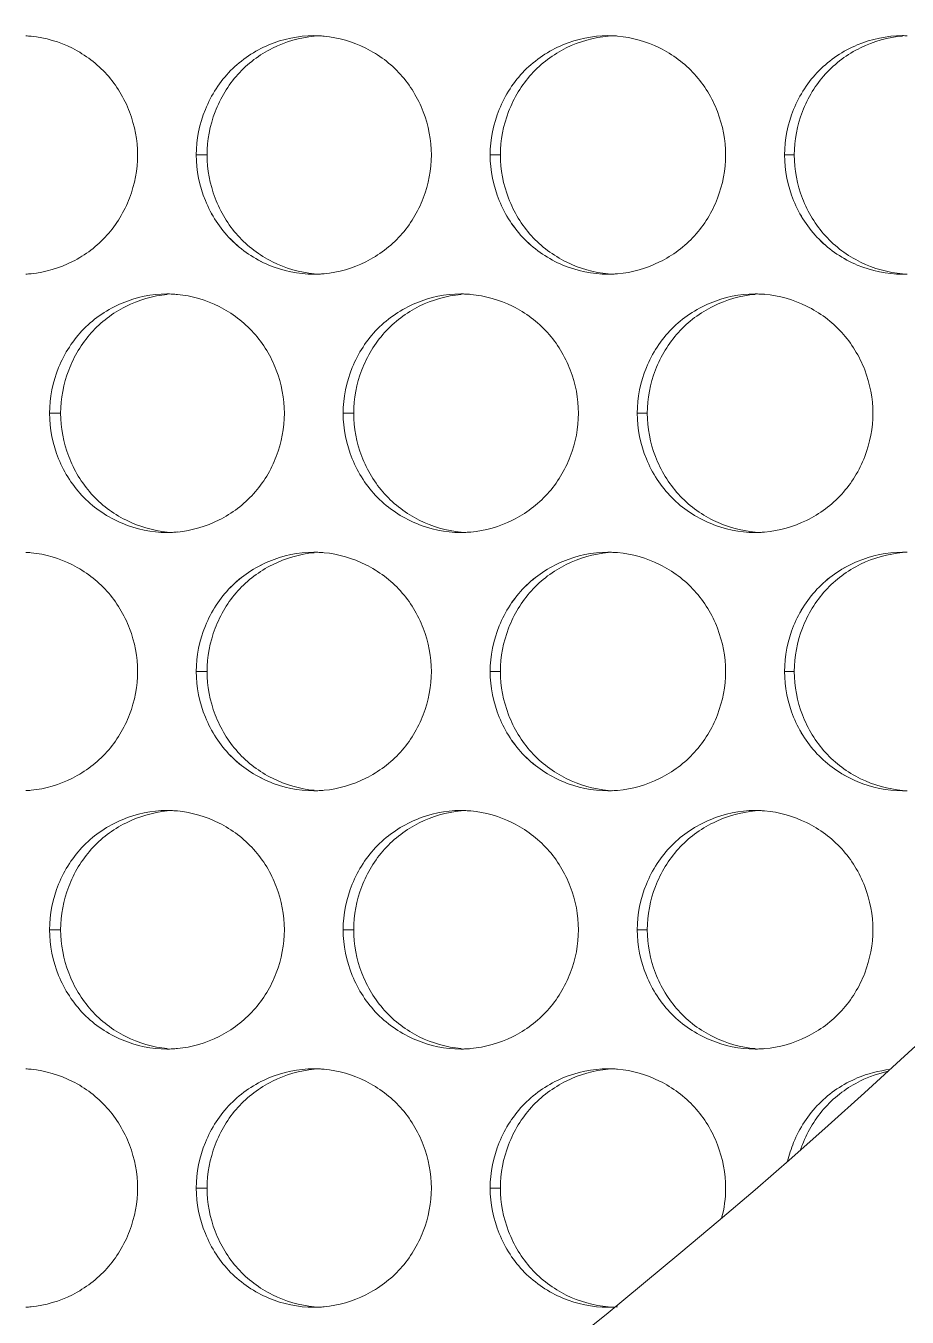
# Model space of a CAD drawing. Header units: millimetres. Extents: x 1177 to 4147, y 93 to 2194.
# Drawn here: x 1663.32 to 1685.49, y 1628.65 to 1661.12 of the extents above; entities that cross this region are included whole.
import ezdxf

# ---------------------------------------------------------------- set-up
doc = ezdxf.new("R2010")
doc.units = ezdxf.units.MM
doc.header["$LTSCALE"] = 0.1
doc.layers.get('0').update_dxf_attribs({"lineweight": 13})
doc.layers.add('标注', color=251, linetype='Continuous', lineweight=9)

msp = doc.modelspace()

# ---------------------------------------------------------------- linework, layer by layer
for radius, start, end in [(196.75, 204.56225, 43.01001), (177.334, 204.90538, 48.55999), (177.047, 204.9052, 48.6494), (168.077, 204.78787, 51.55568), (165.455, 204.70676, 52.44821), (156.5, 204.24844, 55.64881), (156.25, 204.23139, 55.74165), (155.11, 204.1505, 56.16753), (155, 204.14243, 56.20879)]:
    msp.add_arc((1812.49, 1686.895), radius, start, end)
at = {"layer": '标注'}
for p, q in [((1667.882, 1657.876), (1667.61, 1657.876)), ((1667.882, 1657.876), (1667.61, 1657.876)), ((1675.259, 1657.876), (1675.001, 1657.876)), ((1675.259, 1657.876), (1675.001, 1657.876)), ((1682.649, 1657.876), (1682.405, 1657.876)), ((1682.649, 1657.876), (1682.405, 1657.876)), ((1664.198, 1651.38), (1663.919, 1651.38)), ((1671.569, 1651.38), (1671.304, 1651.38)), ((1678.953, 1651.38), (1678.701, 1651.38)), ((1667.882, 1644.885), (1667.61, 1644.885)), ((1667.882, 1644.885), (1667.61, 1644.885)), ((1675.259, 1644.885), (1675.001, 1644.885)), ((1675.259, 1644.885), (1675.001, 1644.885)), ((1682.649, 1644.885), (1682.405, 1644.885)), ((1682.649, 1644.885), (1682.405, 1644.885)), ((1664.198, 1638.39), (1663.919, 1638.39)), ((1671.569, 1638.39), (1671.304, 1638.39)), ((1678.953, 1638.39), (1678.701, 1638.39)), ((1667.882, 1631.895), (1667.61, 1631.895)), ((1675.259, 1631.895), (1675.001, 1631.895))]:
    msp.add_line(p, q, dxfattribs=at)
for centre, radius, start, end in [((1663.178, 1658.061), 2.814, 84.382, 87.0654), ((1663.178, 1658.061), 2.814, 84.382, 87.0654), ((1670.565, 1658.1), 2.775, 87.2199, 89.9959), ((1670.565, 1658.1), 2.775, 87.2199, 89.9959), ((1670.562, 1658.055), 2.82, 84.6767, 87.2203), ((1670.562, 1658.055), 2.82, 84.6767, 87.2203), ((1677.961, 1658.092), 2.783, 87.3736, 89.9963), ((1677.961, 1658.092), 2.783, 87.3736, 89.9963), ((1677.959, 1658.05), 2.826, 84.9693, 87.374), ((1677.959, 1658.05), 2.826, 84.9693, 87.374), ((1685.369, 1658.085), 2.791, 87.5261, 89.9967), ((1685.369, 1658.085), 2.791, 87.5261, 89.9967), ((1663.178, 1657.69), 2.814, 272.9346, 275.618), ((1663.178, 1657.69), 2.814, 272.9346, 275.618), ((1670.565, 1657.651), 2.775, 270.0041, 272.7801), ((1670.565, 1657.651), 2.775, 270.0041, 272.7801), ((1670.562, 1657.696), 2.82, 272.7797, 275.3233), ((1670.562, 1657.696), 2.82, 272.7797, 275.3233), ((1677.961, 1657.659), 2.783, 270.0037, 272.6264), ((1677.961, 1657.659), 2.783, 270.0037, 272.6264), ((1677.959, 1657.702), 2.826, 272.626, 275.0307), ((1677.959, 1657.702), 2.826, 272.626, 275.0307), ((1685.369, 1657.666), 2.791, 270.0033, 272.4739), ((1685.369, 1657.666), 2.791, 270.0033, 272.4739), ((1666.871, 1651.609), 2.771, 87.1426, 89.9956), ((1666.869, 1651.563), 2.817, 84.5296, 87.143), ((1674.261, 1651.601), 2.779, 87.2969, 89.9961), ((1674.259, 1651.557), 2.823, 84.8233, 87.2973), ((1681.664, 1651.593), 2.787, 87.45, 89.9965), ((1681.662, 1651.552), 2.829, 85.1149, 87.4503), ((1666.871, 1651.152), 2.771, 270.0044, 272.8574), ((1666.869, 1651.198), 2.817, 272.857, 275.4704), ((1674.261, 1651.16), 2.779, 270.0039, 272.7031), ((1674.259, 1651.204), 2.823, 272.7027, 275.1767), ((1681.664, 1651.167), 2.787, 270.0035, 272.55), ((1681.662, 1651.209), 2.829, 272.5497, 274.8851), ((1663.178, 1645.071), 2.814, 84.382, 87.0654), ((1663.178, 1645.071), 2.814, 84.382, 87.0654), ((1670.565, 1645.11), 2.775, 87.2199, 89.9959), ((1670.565, 1645.11), 2.775, 87.2199, 89.9959), ((1670.562, 1645.065), 2.82, 84.6767, 87.2203), ((1670.562, 1645.065), 2.82, 84.6767, 87.2203), ((1677.961, 1645.102), 2.783, 87.3736, 89.9963), ((1677.961, 1645.102), 2.783, 87.3736, 89.9963), ((1677.959, 1645.059), 2.826, 84.9693, 87.374), ((1677.959, 1645.059), 2.826, 84.9693, 87.374), ((1685.369, 1645.094), 2.791, 87.5261, 89.9967), ((1685.369, 1645.094), 2.791, 87.5261, 89.9967), ((1663.178, 1644.699), 2.814, 272.9346, 275.618), ((1663.178, 1644.699), 2.814, 272.9346, 275.618), ((1670.565, 1644.661), 2.775, 270.0041, 272.7801), ((1670.565, 1644.661), 2.775, 270.0041, 272.7801), ((1670.562, 1644.706), 2.82, 272.7797, 275.3233), ((1670.562, 1644.706), 2.82, 272.7797, 275.3233), ((1677.961, 1644.669), 2.783, 270.0037, 272.6264), ((1677.961, 1644.669), 2.783, 270.0037, 272.6264), ((1677.959, 1644.711), 2.826, 272.626, 275.0307), ((1677.959, 1644.711), 2.826, 272.626, 275.0307), ((1685.369, 1644.676), 2.791, 270.0033, 272.4739), ((1685.369, 1644.676), 2.791, 270.0033, 272.4739), ((1666.871, 1638.619), 2.771, 87.1426, 89.9956), ((1666.869, 1638.573), 2.817, 84.5296, 87.143), ((1674.261, 1638.611), 2.779, 87.2969, 89.9961), ((1674.259, 1638.567), 2.823, 84.8233, 87.2973), ((1681.664, 1638.603), 2.787, 87.45, 89.9965), ((1681.662, 1638.561), 2.829, 85.1149, 87.4503), ((1666.871, 1638.161), 2.771, 270.0044, 272.8574), ((1666.869, 1638.207), 2.817, 272.857, 275.4704), ((1674.261, 1638.169), 2.779, 270.0039, 272.7031), ((1674.259, 1638.213), 2.823, 272.7027, 275.1767), ((1681.664, 1638.177), 2.787, 270.0035, 272.55), ((1681.662, 1638.219), 2.829, 272.5497, 274.8851), ((1663.178, 1632.081), 2.814, 84.382, 87.0654), ((1670.565, 1632.119), 2.775, 87.2199, 89.9959), ((1670.562, 1632.074), 2.82, 84.6767, 87.2203), ((1677.961, 1632.111), 2.783, 87.3736, 89.9963), ((1677.959, 1632.069), 2.826, 84.9693, 87.374), ((1663.178, 1631.709), 2.814, 272.9346, 275.618), ((1670.565, 1631.67), 2.775, 270.0041, 272.7801), ((1670.562, 1631.715), 2.82, 272.7797, 275.3233), ((1677.961, 1631.678), 2.783, 270.0037, 272.6264), ((1677.959, 1631.721), 2.826, 272.626, 275.0307)]:
    msp.add_arc(centre, radius, start, end, dxfattribs=at)
msp.add_spline([(2027.49, 1819.182), (1864.296, 1806.369), (1766.772, 1737.15), (1658.757, 1615.796), (1597.49, 1595.163)], degree=3, dxfattribs=at)
for points, knots in [([(1666.133, 1657.876), (1666.133, 1658.243), (1665.992, 1658.981), (1665.417, 1659.942), (1664.528, 1660.616), (1663.814, 1660.827), (1663.454, 1660.862)], [0, 0, 0, 0, 0.251882, 0.502594, 0.751694, 1, 1, 1, 1]), ([(1666.133, 1657.876), (1666.133, 1658.243), (1665.992, 1658.981), (1665.417, 1659.942), (1664.528, 1660.616), (1663.814, 1660.827), (1663.454, 1660.862)], [0, 0, 0, 0, 0.251882, 0.502594, 0.751694, 1, 1, 1, 1]), ([(1670.572, 1660.863), (1670.211, 1660.83), (1669.494, 1660.622), (1668.601, 1659.947), (1668.023, 1658.984), (1667.882, 1658.244), (1667.882, 1657.876)], [0, 0, 0, 0, 0.248267, 0.497316, 0.748031, 1, 1, 1, 1]), ([(1670.572, 1660.863), (1670.211, 1660.83), (1669.494, 1660.622), (1668.601, 1659.947), (1668.023, 1658.984), (1667.882, 1658.244), (1667.882, 1657.876)], [0, 0, 0, 0, 0.248267, 0.497316, 0.748031, 1, 1, 1, 1]), ([(1673.522, 1657.876), (1673.522, 1658.244), (1673.38, 1658.985), (1672.8, 1659.948), (1671.904, 1660.622), (1671.186, 1660.83), (1670.824, 1660.863)], [0, 0, 0, 0, 0.251703, 0.502328, 0.751505, 1, 1, 1, 1]), ([(1673.522, 1657.876), (1673.522, 1658.244), (1673.38, 1658.985), (1672.8, 1659.948), (1671.904, 1660.622), (1671.186, 1660.83), (1670.824, 1660.863)], [0, 0, 0, 0, 0.251703, 0.502328, 0.751505, 1, 1, 1, 1]), ([(1677.968, 1660.865), (1677.605, 1660.833), (1676.884, 1660.627), (1675.985, 1659.953), (1675.402, 1658.988), (1675.259, 1658.245), (1675.259, 1657.876)], [0, 0, 0, 0, 0.248447, 0.497573, 0.748204, 1, 1, 1, 1]), ([(1677.968, 1660.865), (1677.605, 1660.833), (1676.884, 1660.627), (1675.985, 1659.953), (1675.402, 1658.988), (1675.259, 1658.245), (1675.259, 1657.876)], [0, 0, 0, 0, 0.248447, 0.497573, 0.748204, 1, 1, 1, 1]), ([(1680.923, 1657.876), (1680.923, 1658.245), (1680.78, 1658.988), (1680.195, 1659.954), (1679.293, 1660.627), (1678.571, 1660.833), (1678.207, 1660.865)], [0, 0, 0, 0, 0.251533, 0.502074, 0.751327, 1, 1, 1, 1]), ([(1680.923, 1657.876), (1680.923, 1658.245), (1680.78, 1658.988), (1680.195, 1659.954), (1679.293, 1660.627), (1678.571, 1660.833), (1678.207, 1660.865)], [0, 0, 0, 0, 0.251533, 0.502074, 0.751327, 1, 1, 1, 1]), ([(1685.376, 1660.866), (1685.011, 1660.836), (1684.286, 1660.632), (1683.38, 1659.959), (1682.793, 1658.992), (1682.649, 1658.246), (1682.649, 1657.876)], [0, 0, 0, 0, 0.248617, 0.497817, 0.748368, 1, 1, 1, 1]), ([(1685.376, 1660.866), (1685.011, 1660.836), (1684.286, 1660.632), (1683.38, 1659.959), (1682.793, 1658.992), (1682.649, 1658.246), (1682.649, 1657.876)], [0, 0, 0, 0, 0.248617, 0.497817, 0.748368, 1, 1, 1, 1]), ([(1663.454, 1654.889), (1663.814, 1654.924), (1664.528, 1655.135), (1665.417, 1655.809), (1665.992, 1656.77), (1666.133, 1657.508), (1666.133, 1657.876)], [0, 0, 0, 0, 0.248306, 0.497406, 0.748118, 1, 1, 1, 1]), ([(1663.454, 1654.889), (1663.814, 1654.924), (1664.528, 1655.135), (1665.417, 1655.809), (1665.992, 1656.77), (1666.133, 1657.508), (1666.133, 1657.876)], [0, 0, 0, 0, 0.248306, 0.497406, 0.748118, 1, 1, 1, 1]), ([(1667.882, 1657.876), (1667.882, 1657.507), (1668.023, 1656.767), (1668.601, 1655.804), (1669.494, 1655.13), (1670.211, 1654.922), (1670.572, 1654.888)], [0, 0, 0, 0, 0.251969, 0.502684, 0.751733, 1, 1, 1, 1]), ([(1667.882, 1657.876), (1667.882, 1657.507), (1668.023, 1656.767), (1668.601, 1655.804), (1669.494, 1655.13), (1670.211, 1654.922), (1670.572, 1654.888)], [0, 0, 0, 0, 0.251969, 0.502684, 0.751733, 1, 1, 1, 1]), ([(1670.824, 1654.888), (1671.186, 1654.921), (1671.904, 1655.129), (1672.8, 1655.803), (1673.38, 1656.767), (1673.522, 1657.507), (1673.522, 1657.876)], [0, 0, 0, 0, 0.248495, 0.497672, 0.748297, 1, 1, 1, 1]), ([(1670.824, 1654.888), (1671.186, 1654.921), (1671.904, 1655.129), (1672.8, 1655.803), (1673.38, 1656.767), (1673.522, 1657.507), (1673.522, 1657.876)], [0, 0, 0, 0, 0.248495, 0.497672, 0.748297, 1, 1, 1, 1]), ([(1675.259, 1657.876), (1675.259, 1657.506), (1675.402, 1656.763), (1675.985, 1655.798), (1676.884, 1655.124), (1677.605, 1654.919), (1677.968, 1654.886)], [0, 0, 0, 0, 0.251796, 0.502427, 0.751553, 1, 1, 1, 1]), ([(1675.259, 1657.876), (1675.259, 1657.506), (1675.402, 1656.763), (1675.985, 1655.798), (1676.884, 1655.124), (1677.605, 1654.919), (1677.968, 1654.886)], [0, 0, 0, 0, 0.251796, 0.502427, 0.751553, 1, 1, 1, 1]), ([(1678.207, 1654.886), (1678.571, 1654.918), (1679.293, 1655.124), (1680.195, 1655.797), (1680.78, 1656.763), (1680.923, 1657.506), (1680.923, 1657.876)], [0, 0, 0, 0, 0.248673, 0.497926, 0.748467, 1, 1, 1, 1]), ([(1678.207, 1654.886), (1678.571, 1654.918), (1679.293, 1655.124), (1680.195, 1655.797), (1680.78, 1656.763), (1680.923, 1657.506), (1680.923, 1657.876)], [0, 0, 0, 0, 0.248673, 0.497926, 0.748467, 1, 1, 1, 1]), ([(1682.649, 1657.876), (1682.649, 1657.505), (1682.793, 1656.76), (1683.38, 1655.792), (1684.286, 1655.119), (1685.011, 1654.916), (1685.376, 1654.885)], [0, 0, 0, 0, 0.251632, 0.502183, 0.751383, 1, 1, 1, 1]), ([(1682.649, 1657.876), (1682.649, 1657.505), (1682.793, 1656.76), (1683.38, 1655.792), (1684.286, 1655.119), (1685.011, 1654.916), (1685.376, 1654.885)], [0, 0, 0, 0, 0.251632, 0.502183, 0.751383, 1, 1, 1, 1]), ([(1667.838, 1656.728), (1667.984, 1656.369), (1668.415, 1655.699), (1669.079, 1655.257), (1669.435, 1655.107)], [0, 0, 0, 0, 0.501322, 1, 1, 1, 1]), ([(1675.229, 1656.728), (1675.376, 1656.369), (1675.808, 1655.698), (1676.473, 1655.257), (1676.829, 1655.107)], [0, 0, 0, 0, 0.501161, 1, 1, 1, 1]), ([(1682.633, 1656.728), (1682.78, 1656.369), (1683.213, 1655.698), (1683.879, 1655.257), (1684.236, 1655.107)], [0, 0, 0, 0, 0.501009, 1, 1, 1, 1]), ([(1666.878, 1654.368), (1666.518, 1654.333), (1665.803, 1654.124), (1664.914, 1653.449), (1664.338, 1652.487), (1664.198, 1651.748), (1664.198, 1651.38)], [0, 0, 0, 0, 0.248174, 0.497183, 0.747941, 1, 1, 1, 1]), ([(1669.826, 1651.38), (1669.826, 1651.748), (1669.684, 1652.487), (1669.107, 1653.449), (1668.215, 1654.124), (1667.499, 1654.333), (1667.137, 1654.368)], [0, 0, 0, 0, 0.251792, 0.50246, 0.751598, 1, 1, 1, 1]), ([(1674.268, 1654.369), (1673.906, 1654.336), (1673.187, 1654.129), (1672.291, 1653.455), (1671.711, 1652.491), (1671.569, 1651.749), (1671.569, 1651.38)], [0, 0, 0, 0, 0.248358, 0.497446, 0.748118, 1, 1, 1, 1]), ([(1677.221, 1651.38), (1677.221, 1651.749), (1677.078, 1652.491), (1676.496, 1653.456), (1675.597, 1654.129), (1674.877, 1654.336), (1674.514, 1654.369)], [0, 0, 0, 0, 0.251617, 0.502199, 0.751415, 1, 1, 1, 1]), ([(1681.67, 1654.37), (1681.306, 1654.339), (1680.583, 1654.134), (1679.681, 1653.461), (1679.096, 1652.494), (1678.953, 1651.751), (1678.953, 1651.38)], [0, 0, 0, 0, 0.248533, 0.497696, 0.748287, 1, 1, 1, 1]), ([(1684.628, 1651.38), (1684.628, 1651.751), (1684.484, 1652.495), (1683.897, 1653.461), (1682.992, 1654.135), (1682.268, 1654.339), (1681.903, 1654.37)], [0, 0, 0, 0, 0.251451, 0.501952, 0.751242, 1, 1, 1, 1]), ([(1664.198, 1651.38), (1664.198, 1651.013), (1664.338, 1650.274), (1664.914, 1649.312), (1665.803, 1648.637), (1666.518, 1648.428), (1666.878, 1648.393)], [0, 0, 0, 0, 0.252059, 0.502817, 0.751826, 1, 1, 1, 1]), ([(1667.137, 1648.393), (1667.499, 1648.428), (1668.215, 1648.637), (1669.107, 1649.311), (1669.684, 1650.273), (1669.826, 1651.013), (1669.826, 1651.38)], [0, 0, 0, 0, 0.248402, 0.49754, 0.748208, 1, 1, 1, 1]), ([(1671.569, 1651.38), (1671.569, 1651.011), (1671.711, 1650.27), (1672.291, 1649.306), (1673.187, 1648.632), (1673.906, 1648.425), (1674.268, 1648.392)], [0, 0, 0, 0, 0.251882, 0.502554, 0.751642, 1, 1, 1, 1]), ([(1674.514, 1648.392), (1674.877, 1648.425), (1675.597, 1648.631), (1676.496, 1649.305), (1677.078, 1650.27), (1677.221, 1651.011), (1677.221, 1651.38)], [0, 0, 0, 0, 0.248585, 0.497801, 0.748383, 1, 1, 1, 1]), ([(1678.953, 1651.38), (1678.953, 1651.01), (1679.096, 1650.266), (1679.681, 1649.3), (1680.583, 1648.626), (1681.306, 1648.422), (1681.67, 1648.391)], [0, 0, 0, 0, 0.251713, 0.502304, 0.751467, 1, 1, 1, 1]), ([(1681.903, 1648.391), (1682.268, 1648.422), (1682.992, 1648.626), (1683.897, 1649.299), (1684.484, 1650.266), (1684.628, 1651.01), (1684.628, 1651.38)], [0, 0, 0, 0, 0.248758, 0.498048, 0.748549, 1, 1, 1, 1]), ([(1666.133, 1644.885), (1666.133, 1645.252), (1665.992, 1645.99), (1665.417, 1646.951), (1664.528, 1647.626), (1663.814, 1647.836), (1663.454, 1647.872)], [0, 0, 0, 0, 0.251882, 0.502594, 0.751694, 1, 1, 1, 1]), ([(1666.133, 1644.885), (1666.133, 1645.252), (1665.992, 1645.99), (1665.417, 1646.951), (1664.528, 1647.626), (1663.814, 1647.836), (1663.454, 1647.872)], [0, 0, 0, 0, 0.251882, 0.502594, 0.751694, 1, 1, 1, 1]), ([(1670.572, 1647.873), (1670.211, 1647.839), (1669.494, 1647.631), (1668.601, 1646.957), (1668.023, 1645.994), (1667.882, 1645.254), (1667.882, 1644.885)], [0, 0, 0, 0, 0.248267, 0.497316, 0.748031, 1, 1, 1, 1]), ([(1670.572, 1647.873), (1670.211, 1647.839), (1669.494, 1647.631), (1668.601, 1646.957), (1668.023, 1645.994), (1667.882, 1645.254), (1667.882, 1644.885)], [0, 0, 0, 0, 0.248267, 0.497316, 0.748031, 1, 1, 1, 1]), ([(1673.522, 1644.885), (1673.522, 1645.254), (1673.38, 1645.994), (1672.8, 1646.957), (1671.904, 1647.631), (1671.186, 1647.839), (1670.824, 1647.873)], [0, 0, 0, 0, 0.251703, 0.502328, 0.751505, 1, 1, 1, 1]), ([(1673.522, 1644.885), (1673.522, 1645.254), (1673.38, 1645.994), (1672.8, 1646.957), (1671.904, 1647.631), (1671.186, 1647.839), (1670.824, 1647.873)], [0, 0, 0, 0, 0.251703, 0.502328, 0.751505, 1, 1, 1, 1]), ([(1677.968, 1647.874), (1677.605, 1647.842), (1676.884, 1647.636), (1675.985, 1646.963), (1675.402, 1645.997), (1675.259, 1645.255), (1675.259, 1644.885)], [0, 0, 0, 0, 0.248447, 0.497573, 0.748204, 1, 1, 1, 1]), ([(1677.968, 1647.874), (1677.605, 1647.842), (1676.884, 1647.636), (1675.985, 1646.963), (1675.402, 1645.997), (1675.259, 1645.255), (1675.259, 1644.885)], [0, 0, 0, 0, 0.248447, 0.497573, 0.748204, 1, 1, 1, 1]), ([(1680.923, 1644.885), (1680.923, 1645.255), (1680.78, 1645.998), (1680.195, 1646.963), (1679.293, 1647.637), (1678.571, 1647.842), (1678.207, 1647.874)], [0, 0, 0, 0, 0.251533, 0.502074, 0.751327, 1, 1, 1, 1]), ([(1680.923, 1644.885), (1680.923, 1645.255), (1680.78, 1645.998), (1680.195, 1646.963), (1679.293, 1647.637), (1678.571, 1647.842), (1678.207, 1647.874)], [0, 0, 0, 0, 0.251533, 0.502074, 0.751327, 1, 1, 1, 1]), ([(1685.376, 1647.875), (1685.011, 1647.845), (1684.286, 1647.642), (1683.38, 1646.969), (1682.793, 1646.001), (1682.649, 1645.256), (1682.649, 1644.885)], [0, 0, 0, 0, 0.248617, 0.497817, 0.748368, 1, 1, 1, 1]), ([(1685.376, 1647.875), (1685.011, 1647.845), (1684.286, 1647.642), (1683.38, 1646.969), (1682.793, 1646.001), (1682.649, 1645.256), (1682.649, 1644.885)], [0, 0, 0, 0, 0.248617, 0.497817, 0.748368, 1, 1, 1, 1]), ([(1669.435, 1647.653), (1669.079, 1647.504), (1668.415, 1647.062), (1667.984, 1646.392), (1667.838, 1646.032)], [0, 0, 0, 0, 0.498678, 1, 1, 1, 1]), ([(1676.829, 1647.653), (1676.473, 1647.504), (1675.808, 1647.062), (1675.376, 1646.392), (1675.229, 1646.032)], [0, 0, 0, 0, 0.498839, 1, 1, 1, 1]), ([(1684.236, 1647.653), (1683.879, 1647.504), (1683.213, 1647.063), (1682.78, 1646.392), (1682.633, 1646.032)], [0, 0, 0, 0, 0.498991, 1, 1, 1, 1]), ([(1663.454, 1641.899), (1663.814, 1641.934), (1664.528, 1642.144), (1665.417, 1642.819), (1665.992, 1643.78), (1666.133, 1644.518), (1666.133, 1644.885)], [0, 0, 0, 0, 0.248306, 0.497406, 0.748118, 1, 1, 1, 1]), ([(1663.454, 1641.899), (1663.814, 1641.934), (1664.528, 1642.144), (1665.417, 1642.819), (1665.992, 1643.78), (1666.133, 1644.518), (1666.133, 1644.885)], [0, 0, 0, 0, 0.248306, 0.497406, 0.748118, 1, 1, 1, 1]), ([(1667.882, 1644.885), (1667.882, 1644.517), (1668.023, 1643.777), (1668.601, 1642.814), (1669.494, 1642.139), (1670.211, 1641.931), (1670.572, 1641.897)], [0, 0, 0, 0, 0.251969, 0.502684, 0.751733, 1, 1, 1, 1]), ([(1667.882, 1644.885), (1667.882, 1644.517), (1668.023, 1643.777), (1668.601, 1642.814), (1669.494, 1642.139), (1670.211, 1641.931), (1670.572, 1641.897)], [0, 0, 0, 0, 0.251969, 0.502684, 0.751733, 1, 1, 1, 1]), ([(1670.824, 1641.897), (1671.186, 1641.931), (1671.904, 1642.139), (1672.8, 1642.813), (1673.38, 1643.776), (1673.522, 1644.517), (1673.522, 1644.885)], [0, 0, 0, 0, 0.248495, 0.497672, 0.748297, 1, 1, 1, 1]), ([(1670.824, 1641.897), (1671.186, 1641.931), (1671.904, 1642.139), (1672.8, 1642.813), (1673.38, 1643.776), (1673.522, 1644.517), (1673.522, 1644.885)], [0, 0, 0, 0, 0.248495, 0.497672, 0.748297, 1, 1, 1, 1]), ([(1675.259, 1644.885), (1675.259, 1644.516), (1675.402, 1643.773), (1675.985, 1642.808), (1676.884, 1642.134), (1677.605, 1641.928), (1677.968, 1641.896)], [0, 0, 0, 0, 0.251796, 0.502427, 0.751553, 1, 1, 1, 1]), ([(1675.259, 1644.885), (1675.259, 1644.516), (1675.402, 1643.773), (1675.985, 1642.808), (1676.884, 1642.134), (1677.605, 1641.928), (1677.968, 1641.896)], [0, 0, 0, 0, 0.251796, 0.502427, 0.751553, 1, 1, 1, 1]), ([(1678.207, 1641.896), (1678.571, 1641.928), (1679.293, 1642.134), (1680.195, 1642.807), (1680.78, 1643.772), (1680.923, 1644.516), (1680.923, 1644.885)], [0, 0, 0, 0, 0.248673, 0.497926, 0.748467, 1, 1, 1, 1]), ([(1678.207, 1641.896), (1678.571, 1641.928), (1679.293, 1642.134), (1680.195, 1642.807), (1680.78, 1643.772), (1680.923, 1644.516), (1680.923, 1644.885)], [0, 0, 0, 0, 0.248673, 0.497926, 0.748467, 1, 1, 1, 1]), ([(1682.649, 1644.885), (1682.649, 1644.514), (1682.793, 1643.769), (1683.38, 1642.802), (1684.286, 1642.129), (1685.011, 1641.925), (1685.376, 1641.895)], [0, 0, 0, 0, 0.251632, 0.502183, 0.751383, 1, 1, 1, 1]), ([(1682.649, 1644.885), (1682.649, 1644.514), (1682.793, 1643.769), (1683.38, 1642.802), (1684.286, 1642.129), (1685.011, 1641.925), (1685.376, 1641.895)], [0, 0, 0, 0, 0.251632, 0.502183, 0.751383, 1, 1, 1, 1]), ([(1667.838, 1643.738), (1667.984, 1643.379), (1668.415, 1642.708), (1669.079, 1642.267), (1669.435, 1642.117)], [0, 0, 0, 0, 0.501322, 1, 1, 1, 1]), ([(1675.229, 1643.738), (1675.376, 1643.379), (1675.808, 1642.708), (1676.473, 1642.267), (1676.829, 1642.117)], [0, 0, 0, 0, 0.501161, 1, 1, 1, 1]), ([(1682.633, 1643.738), (1682.78, 1643.379), (1683.213, 1642.708), (1683.879, 1642.267), (1684.236, 1642.117)], [0, 0, 0, 0, 0.501009, 1, 1, 1, 1]), ([(1666.878, 1641.377), (1666.518, 1641.343), (1665.803, 1641.133), (1664.914, 1640.459), (1664.338, 1639.497), (1664.198, 1638.758), (1664.198, 1638.39)], [0, 0, 0, 0, 0.248174, 0.497183, 0.747941, 1, 1, 1, 1]), ([(1669.826, 1638.39), (1669.826, 1638.758), (1669.684, 1639.497), (1669.107, 1640.459), (1668.215, 1641.134), (1667.499, 1641.343), (1667.137, 1641.377)], [0, 0, 0, 0, 0.251792, 0.50246, 0.751598, 1, 1, 1, 1]), ([(1674.268, 1641.378), (1673.906, 1641.346), (1673.187, 1641.139), (1672.291, 1640.465), (1671.711, 1639.5), (1671.569, 1638.759), (1671.569, 1638.39)], [0, 0, 0, 0, 0.248358, 0.497446, 0.748118, 1, 1, 1, 1]), ([(1677.221, 1638.39), (1677.221, 1638.759), (1677.078, 1639.501), (1676.496, 1640.465), (1675.597, 1641.139), (1674.877, 1641.346), (1674.514, 1641.379)], [0, 0, 0, 0, 0.251617, 0.502199, 0.751415, 1, 1, 1, 1]), ([(1681.67, 1641.38), (1681.306, 1641.348), (1680.583, 1641.144), (1679.681, 1640.471), (1679.096, 1639.504), (1678.953, 1638.76), (1678.953, 1638.39)], [0, 0, 0, 0, 0.248533, 0.497696, 0.748287, 1, 1, 1, 1]), ([(1684.628, 1638.39), (1684.628, 1638.76), (1684.484, 1639.505), (1683.897, 1640.471), (1682.992, 1641.144), (1682.268, 1641.349), (1681.903, 1641.38)], [0, 0, 0, 0, 0.251451, 0.501952, 0.751242, 1, 1, 1, 1]), ([(1664.198, 1638.39), (1664.198, 1638.022), (1664.338, 1637.283), (1664.914, 1636.321), (1665.803, 1635.647), (1666.518, 1635.437), (1666.878, 1635.403)], [0, 0, 0, 0, 0.252059, 0.502817, 0.751826, 1, 1, 1, 1]), ([(1667.137, 1635.403), (1667.499, 1635.437), (1668.215, 1635.646), (1669.107, 1636.321), (1669.684, 1637.283), (1669.826, 1638.022), (1669.826, 1638.39)], [0, 0, 0, 0, 0.248402, 0.49754, 0.748208, 1, 1, 1, 1]), ([(1671.569, 1638.39), (1671.569, 1638.021), (1671.711, 1637.28), (1672.291, 1636.315), (1673.187, 1635.641), (1673.906, 1635.434), (1674.268, 1635.402)], [0, 0, 0, 0, 0.251882, 0.502554, 0.751642, 1, 1, 1, 1]), ([(1674.514, 1635.401), (1674.877, 1635.434), (1675.597, 1635.641), (1676.496, 1636.315), (1677.078, 1637.279), (1677.221, 1638.021), (1677.221, 1638.39)], [0, 0, 0, 0, 0.248585, 0.497801, 0.748383, 1, 1, 1, 1]), ([(1678.953, 1638.39), (1678.953, 1638.02), (1679.096, 1637.276), (1679.681, 1636.309), (1680.583, 1635.636), (1681.306, 1635.432), (1681.67, 1635.4)], [0, 0, 0, 0, 0.251713, 0.502304, 0.751467, 1, 1, 1, 1]), ([(1681.903, 1635.4), (1682.268, 1635.431), (1682.992, 1635.636), (1683.897, 1636.309), (1684.484, 1637.275), (1684.628, 1638.02), (1684.628, 1638.39)], [0, 0, 0, 0, 0.248758, 0.498048, 0.748549, 1, 1, 1, 1]), ([(1666.133, 1631.895), (1666.133, 1632.262), (1665.992, 1633), (1665.417, 1633.961), (1664.528, 1634.636), (1663.814, 1634.846), (1663.454, 1634.881)], [0, 0, 0, 0, 0.251882, 0.502594, 0.751694, 1, 1, 1, 1]), ([(1670.572, 1634.883), (1670.211, 1634.849), (1669.494, 1634.641), (1668.601, 1633.966), (1668.023, 1633.003), (1667.882, 1632.263), (1667.882, 1631.895)], [0, 0, 0, 0, 0.248267, 0.497316, 0.748031, 1, 1, 1, 1]), ([(1673.522, 1631.895), (1673.522, 1632.263), (1673.38, 1633.004), (1672.8, 1633.967), (1671.904, 1634.641), (1671.186, 1634.849), (1670.824, 1634.883)], [0, 0, 0, 0, 0.251703, 0.502328, 0.751505, 1, 1, 1, 1]), ([(1677.968, 1634.884), (1677.605, 1634.852), (1676.884, 1634.646), (1675.985, 1633.972), (1675.402, 1633.007), (1675.259, 1632.264), (1675.259, 1631.895)], [0, 0, 0, 0, 0.248447, 0.497573, 0.748204, 1, 1, 1, 1]), ([(1680.923, 1631.895), (1680.923, 1632.264), (1680.78, 1633.008), (1680.195, 1633.973), (1679.293, 1634.646), (1678.571, 1634.852), (1678.207, 1634.884)], [0, 0, 0, 0, 0.251533, 0.502074, 0.751327, 1, 1, 1, 1]), ([(1685.01, 1634.831), (1684.771, 1634.78), (1684.185, 1634.576), (1683.38, 1633.978), (1682.964, 1633.293), (1682.822, 1632.898), (1682.807, 1632.853)], [0.0834977, 0.0834977, 0.0834977, 0.0834977, 0.2486166, 0.4978165, 0.7483683, 0.7805627, 0.7805627, 0.7805627, 0.7805627]), ([(1663.454, 1628.908), (1663.814, 1628.944), (1664.528, 1629.154), (1665.417, 1629.829), (1665.992, 1630.79), (1666.133, 1631.528), (1666.133, 1631.895)], [0, 0, 0, 0, 0.248306, 0.497406, 0.748118, 1, 1, 1, 1]), ([(1667.882, 1631.895), (1667.882, 1631.526), (1668.023, 1630.786), (1668.601, 1629.823), (1669.494, 1629.149), (1670.211, 1628.941), (1670.572, 1628.907)], [0, 0, 0, 0, 0.251969, 0.502684, 0.751733, 1, 1, 1, 1]), ([(1670.824, 1628.907), (1671.186, 1628.941), (1671.904, 1629.149), (1672.8, 1629.823), (1673.38, 1630.786), (1673.522, 1631.526), (1673.522, 1631.895)], [0, 0, 0, 0, 0.248495, 0.497672, 0.748297, 1, 1, 1, 1]), ([(1675.259, 1631.895), (1675.259, 1631.525), (1675.402, 1630.783), (1675.985, 1629.817), (1676.884, 1629.144), (1677.605, 1628.938), (1677.968, 1628.906)], [0, 0, 0, 0, 0.251796, 0.502427, 0.751553, 1, 1, 1, 1])]:
    msp.add_open_spline(points, degree=3, knots=knots, dxfattribs=at)
for points in [[(1670.565, 1660.876), (1670.18, 1660.876), (1669.789, 1660.793), (1669.435, 1660.644)], [(1670.565, 1660.876), (1670.18, 1660.876), (1669.789, 1660.793), (1669.435, 1660.644)], [(1677.961, 1660.876), (1677.576, 1660.876), (1677.184, 1660.793), (1676.829, 1660.644)], [(1677.961, 1660.876), (1677.576, 1660.876), (1677.184, 1660.793), (1676.829, 1660.644)], [(1685.369, 1660.876), (1684.984, 1660.876), (1684.591, 1660.793), (1684.236, 1660.644)], [(1685.369, 1660.876), (1684.984, 1660.876), (1684.591, 1660.793), (1684.236, 1660.644)], [(1669.435, 1660.644), (1669.079, 1660.494), (1668.745, 1660.271), (1668.474, 1659.996)], [(1669.435, 1660.644), (1669.079, 1660.494), (1668.745, 1660.271), (1668.474, 1659.996)], [(1676.829, 1660.644), (1676.473, 1660.494), (1676.139, 1660.271), (1675.867, 1659.996)], [(1676.829, 1660.644), (1676.473, 1660.494), (1676.139, 1660.271), (1675.867, 1659.996)], [(1684.236, 1660.644), (1683.879, 1660.494), (1683.544, 1660.271), (1683.272, 1659.996)], [(1684.236, 1660.644), (1683.879, 1660.494), (1683.544, 1660.271), (1683.272, 1659.996)], [(1668.474, 1659.996), (1668.202, 1659.72), (1667.984, 1659.382), (1667.838, 1659.023)], [(1668.474, 1659.996), (1668.202, 1659.72), (1667.984, 1659.382), (1667.838, 1659.023)], [(1675.867, 1659.996), (1675.595, 1659.72), (1675.376, 1659.382), (1675.229, 1659.023)], [(1675.867, 1659.996), (1675.595, 1659.72), (1675.376, 1659.382), (1675.229, 1659.023)], [(1683.272, 1659.996), (1682.999, 1659.72), (1682.78, 1659.382), (1682.633, 1659.023)], [(1683.272, 1659.996), (1682.999, 1659.72), (1682.78, 1659.382), (1682.633, 1659.023)], [(1667.838, 1659.023), (1667.69, 1658.662), (1667.61, 1658.265), (1667.61, 1657.876)], [(1667.838, 1659.023), (1667.69, 1658.662), (1667.61, 1658.265), (1667.61, 1657.876)], [(1675.229, 1659.023), (1675.082, 1658.662), (1675.001, 1658.265), (1675.001, 1657.876)], [(1675.229, 1659.023), (1675.082, 1658.662), (1675.001, 1658.265), (1675.001, 1657.876)], [(1682.633, 1659.023), (1682.486, 1658.662), (1682.405, 1658.266), (1682.405, 1657.876)], [(1682.633, 1659.023), (1682.486, 1658.662), (1682.405, 1658.266), (1682.405, 1657.876)], [(1667.61, 1657.876), (1667.61, 1657.486), (1667.69, 1657.089), (1667.838, 1656.728)], [(1667.61, 1657.876), (1667.61, 1657.486), (1667.69, 1657.089), (1667.838, 1656.728)], [(1675.001, 1657.876), (1675.001, 1657.486), (1675.082, 1657.089), (1675.229, 1656.728)], [(1675.001, 1657.876), (1675.001, 1657.486), (1675.082, 1657.089), (1675.229, 1656.728)], [(1682.405, 1657.876), (1682.405, 1657.486), (1682.486, 1657.089), (1682.633, 1656.728)], [(1682.405, 1657.876), (1682.405, 1657.486), (1682.486, 1657.089), (1682.633, 1656.728)], [(1667.838, 1656.728), (1667.984, 1656.369), (1668.202, 1656.031), (1668.474, 1655.755)], [(1675.229, 1656.728), (1675.376, 1656.369), (1675.595, 1656.031), (1675.867, 1655.755)], [(1682.633, 1656.728), (1682.78, 1656.369), (1682.999, 1656.031), (1683.272, 1655.755)], [(1668.474, 1655.755), (1668.745, 1655.48), (1669.079, 1655.257), (1669.435, 1655.107)], [(1675.867, 1655.755), (1676.139, 1655.48), (1676.473, 1655.257), (1676.829, 1655.107)], [(1683.272, 1655.755), (1683.544, 1655.48), (1683.879, 1655.257), (1684.236, 1655.107)], [(1669.435, 1655.107), (1669.789, 1654.958), (1670.18, 1654.876), (1670.565, 1654.876)], [(1669.435, 1655.107), (1669.789, 1654.958), (1670.18, 1654.876), (1670.565, 1654.876)], [(1676.829, 1655.107), (1677.184, 1654.958), (1677.576, 1654.876), (1677.961, 1654.876)], [(1676.829, 1655.107), (1677.184, 1654.958), (1677.576, 1654.876), (1677.961, 1654.876)], [(1684.236, 1655.107), (1684.591, 1654.958), (1684.984, 1654.876), (1685.369, 1654.876)], [(1684.236, 1655.107), (1684.591, 1654.958), (1684.984, 1654.876), (1685.369, 1654.876)], [(1666.871, 1654.38), (1666.487, 1654.38), (1666.096, 1654.298), (1665.742, 1654.149)], [(1674.261, 1654.38), (1673.877, 1654.38), (1673.485, 1654.298), (1673.131, 1654.149)], [(1681.664, 1654.38), (1681.278, 1654.38), (1680.886, 1654.298), (1680.531, 1654.149)], [(1665.742, 1654.149), (1665.387, 1653.999), (1665.053, 1653.776), (1664.783, 1653.501)], [(1673.131, 1654.149), (1672.774, 1653.999), (1672.44, 1653.776), (1672.169, 1653.501)], [(1680.531, 1654.149), (1680.174, 1653.999), (1679.84, 1653.776), (1679.568, 1653.501)], [(1664.783, 1653.501), (1664.511, 1653.225), (1664.293, 1652.887), (1664.146, 1652.528)], [(1672.169, 1653.501), (1671.897, 1653.225), (1671.679, 1652.887), (1671.532, 1652.528)], [(1679.568, 1653.501), (1679.296, 1653.225), (1679.077, 1652.887), (1678.93, 1652.528)], [(1664.146, 1652.528), (1663.999, 1652.167), (1663.919, 1651.77), (1663.919, 1651.38)], [(1671.532, 1652.528), (1671.385, 1652.167), (1671.304, 1651.77), (1671.304, 1651.38)], [(1678.93, 1652.528), (1678.782, 1652.167), (1678.701, 1651.77), (1678.701, 1651.38)], [(1663.919, 1651.38), (1663.919, 1650.991), (1663.999, 1650.594), (1664.146, 1650.233)], [(1671.304, 1651.38), (1671.304, 1650.99), (1671.385, 1650.594), (1671.532, 1650.233)], [(1678.701, 1651.38), (1678.701, 1650.99), (1678.782, 1650.594), (1678.93, 1650.233)], [(1664.146, 1650.233), (1664.293, 1649.874), (1664.511, 1649.536), (1664.783, 1649.26)], [(1671.532, 1650.233), (1671.679, 1649.874), (1671.897, 1649.536), (1672.169, 1649.26)], [(1678.93, 1650.233), (1679.077, 1649.874), (1679.296, 1649.536), (1679.568, 1649.26)], [(1664.783, 1649.26), (1665.053, 1648.985), (1665.387, 1648.762), (1665.742, 1648.612)], [(1672.169, 1649.26), (1672.44, 1648.985), (1672.774, 1648.762), (1673.131, 1648.612)], [(1679.568, 1649.26), (1679.84, 1648.985), (1680.174, 1648.762), (1680.531, 1648.612)], [(1665.742, 1648.612), (1666.096, 1648.463), (1666.487, 1648.38), (1666.871, 1648.38)], [(1673.131, 1648.612), (1673.485, 1648.463), (1673.877, 1648.38), (1674.261, 1648.38)], [(1680.531, 1648.612), (1680.886, 1648.463), (1681.278, 1648.38), (1681.664, 1648.38)], [(1670.565, 1647.885), (1670.18, 1647.885), (1669.789, 1647.803), (1669.435, 1647.653)], [(1670.565, 1647.885), (1670.18, 1647.885), (1669.789, 1647.803), (1669.435, 1647.653)], [(1677.961, 1647.885), (1677.576, 1647.885), (1677.184, 1647.803), (1676.829, 1647.653)], [(1677.961, 1647.885), (1677.576, 1647.885), (1677.184, 1647.803), (1676.829, 1647.653)], [(1685.369, 1647.885), (1684.984, 1647.885), (1684.591, 1647.803), (1684.236, 1647.653)], [(1685.369, 1647.885), (1684.984, 1647.885), (1684.591, 1647.803), (1684.236, 1647.653)], [(1669.435, 1647.653), (1669.079, 1647.504), (1668.745, 1647.281), (1668.474, 1647.006)], [(1676.829, 1647.653), (1676.473, 1647.504), (1676.139, 1647.281), (1675.867, 1647.006)], [(1684.236, 1647.653), (1683.879, 1647.504), (1683.544, 1647.281), (1683.272, 1647.006)], [(1668.474, 1647.006), (1668.202, 1646.73), (1667.984, 1646.391), (1667.838, 1646.032)], [(1675.867, 1647.006), (1675.595, 1646.73), (1675.376, 1646.392), (1675.229, 1646.032)], [(1683.272, 1647.006), (1682.999, 1646.73), (1682.78, 1646.392), (1682.633, 1646.032)], [(1667.838, 1646.032), (1667.69, 1645.671), (1667.61, 1645.275), (1667.61, 1644.885)], [(1667.838, 1646.032), (1667.69, 1645.671), (1667.61, 1645.275), (1667.61, 1644.885)], [(1675.229, 1646.032), (1675.082, 1645.671), (1675.001, 1645.275), (1675.001, 1644.885)], [(1675.229, 1646.032), (1675.082, 1645.671), (1675.001, 1645.275), (1675.001, 1644.885)], [(1682.633, 1646.032), (1682.486, 1645.672), (1682.405, 1645.275), (1682.405, 1644.885)], [(1682.633, 1646.032), (1682.486, 1645.672), (1682.405, 1645.275), (1682.405, 1644.885)], [(1667.61, 1644.885), (1667.61, 1644.495), (1667.69, 1644.099), (1667.838, 1643.738)], [(1667.61, 1644.885), (1667.61, 1644.495), (1667.69, 1644.099), (1667.838, 1643.738)], [(1675.001, 1644.885), (1675.001, 1644.495), (1675.082, 1644.099), (1675.229, 1643.738)], [(1675.001, 1644.885), (1675.001, 1644.495), (1675.082, 1644.099), (1675.229, 1643.738)], [(1682.405, 1644.885), (1682.405, 1644.495), (1682.486, 1644.099), (1682.633, 1643.738)], [(1682.405, 1644.885), (1682.405, 1644.495), (1682.486, 1644.099), (1682.633, 1643.738)], [(1667.838, 1643.738), (1667.984, 1643.379), (1668.202, 1643.041), (1668.474, 1642.765)], [(1675.229, 1643.738), (1675.376, 1643.379), (1675.595, 1643.041), (1675.867, 1642.765)], [(1682.633, 1643.738), (1682.78, 1643.379), (1682.999, 1643.041), (1683.272, 1642.765)], [(1668.474, 1642.765), (1668.745, 1642.489), (1669.079, 1642.267), (1669.435, 1642.117)], [(1675.867, 1642.765), (1676.139, 1642.489), (1676.473, 1642.267), (1676.829, 1642.117)], [(1683.272, 1642.765), (1683.544, 1642.489), (1683.879, 1642.267), (1684.236, 1642.117)], [(1669.435, 1642.117), (1669.789, 1641.968), (1670.18, 1641.885), (1670.565, 1641.885)], [(1669.435, 1642.117), (1669.789, 1641.968), (1670.18, 1641.885), (1670.565, 1641.885)], [(1676.829, 1642.117), (1677.184, 1641.968), (1677.576, 1641.885), (1677.961, 1641.885)], [(1676.829, 1642.117), (1677.184, 1641.968), (1677.576, 1641.885), (1677.961, 1641.885)], [(1684.236, 1642.117), (1684.591, 1641.968), (1684.984, 1641.885), (1685.369, 1641.885)], [(1684.236, 1642.117), (1684.591, 1641.968), (1684.984, 1641.885), (1685.369, 1641.885)], [(1666.871, 1641.39), (1666.487, 1641.39), (1666.096, 1641.307), (1665.742, 1641.158)], [(1674.261, 1641.39), (1673.877, 1641.39), (1673.485, 1641.307), (1673.131, 1641.158)], [(1681.664, 1641.39), (1681.278, 1641.39), (1680.886, 1641.307), (1680.531, 1641.158)], [(1665.742, 1641.158), (1665.387, 1641.008), (1665.053, 1640.786), (1664.783, 1640.511)], [(1673.131, 1641.158), (1672.774, 1641.009), (1672.44, 1640.786), (1672.169, 1640.511)], [(1680.531, 1641.158), (1680.174, 1641.009), (1679.84, 1640.786), (1679.568, 1640.511)], [(1664.783, 1640.511), (1664.511, 1640.234), (1664.293, 1639.896), (1664.146, 1639.537)], [(1672.169, 1640.511), (1671.897, 1640.234), (1671.679, 1639.896), (1671.532, 1639.537)], [(1679.568, 1640.511), (1679.296, 1640.235), (1679.077, 1639.896), (1678.93, 1639.537)], [(1664.146, 1639.537), (1663.999, 1639.176), (1663.919, 1638.78), (1663.919, 1638.39)], [(1671.532, 1639.537), (1671.385, 1639.176), (1671.304, 1638.78), (1671.304, 1638.39)], [(1678.93, 1639.537), (1678.782, 1639.176), (1678.701, 1638.78), (1678.701, 1638.39)], [(1663.919, 1638.39), (1663.919, 1638), (1663.999, 1637.604), (1664.146, 1637.243)], [(1671.304, 1638.39), (1671.304, 1638), (1671.385, 1637.604), (1671.532, 1637.243)], [(1678.701, 1638.39), (1678.701, 1638), (1678.782, 1637.604), (1678.93, 1637.243)], [(1664.146, 1637.243), (1664.293, 1636.884), (1664.511, 1636.546), (1664.783, 1636.269)], [(1671.532, 1637.243), (1671.679, 1636.884), (1671.897, 1636.546), (1672.169, 1636.269)], [(1678.93, 1637.243), (1679.077, 1636.884), (1679.296, 1636.545), (1679.568, 1636.269)], [(1664.783, 1636.269), (1665.053, 1635.994), (1665.387, 1635.772), (1665.742, 1635.622)], [(1672.169, 1636.269), (1672.44, 1635.994), (1672.774, 1635.771), (1673.131, 1635.622)], [(1679.568, 1636.269), (1679.84, 1635.994), (1680.174, 1635.771), (1680.531, 1635.622)], [(1665.742, 1635.622), (1666.096, 1635.473), (1666.487, 1635.39), (1666.871, 1635.39)], [(1673.131, 1635.622), (1673.485, 1635.473), (1673.877, 1635.39), (1674.261, 1635.39)], [(1680.531, 1635.622), (1680.886, 1635.473), (1681.278, 1635.39), (1681.664, 1635.39)], [(1670.565, 1634.895), (1670.18, 1634.895), (1669.789, 1634.812), (1669.435, 1634.663)], [(1677.961, 1634.895), (1677.576, 1634.895), (1677.184, 1634.812), (1676.829, 1634.663)], [(1685.061, 1634.878), (1684.778, 1634.846), (1684.497, 1634.773), (1684.236, 1634.663)], [(1669.435, 1634.663), (1669.079, 1634.513), (1668.745, 1634.291), (1668.474, 1634.015)], [(1676.829, 1634.663), (1676.473, 1634.513), (1676.139, 1634.291), (1675.867, 1634.015)], [(1684.236, 1634.663), (1683.879, 1634.513), (1683.544, 1634.291), (1683.272, 1634.015)], [(1668.474, 1634.015), (1668.202, 1633.739), (1667.984, 1633.401), (1667.838, 1633.042)], [(1675.867, 1634.015), (1675.595, 1633.739), (1675.376, 1633.401), (1675.229, 1633.042)], [(1683.272, 1634.015), (1682.999, 1633.739), (1682.78, 1633.401), (1682.633, 1633.042)], [(1667.838, 1633.042), (1667.69, 1632.681), (1667.61, 1632.285), (1667.61, 1631.895)], [(1675.229, 1633.042), (1675.082, 1632.681), (1675.001, 1632.285), (1675.001, 1631.895)], [(1682.633, 1633.042), (1682.571, 1632.889), (1682.52, 1632.73), (1682.483, 1632.568)], [(1667.61, 1631.895), (1667.61, 1631.505), (1667.69, 1631.109), (1667.838, 1630.748)], [(1675.001, 1631.895), (1675.001, 1631.505), (1675.082, 1631.108), (1675.229, 1630.748)], [(1680.823, 1631.133), (1680.889, 1631.382), (1680.923, 1631.639), (1680.923, 1631.895)], [(1667.838, 1630.748), (1667.984, 1630.389), (1668.202, 1630.05), (1668.474, 1629.774)], [(1675.229, 1630.748), (1675.376, 1630.388), (1675.595, 1630.05), (1675.867, 1629.774)], [(1668.474, 1629.774), (1668.745, 1629.499), (1669.079, 1629.276), (1669.435, 1629.127)], [(1675.867, 1629.774), (1676.139, 1629.499), (1676.473, 1629.276), (1676.829, 1629.127)], [(1669.435, 1629.127), (1669.789, 1628.977), (1670.18, 1628.895), (1670.565, 1628.895)], [(1676.829, 1629.127), (1677.184, 1628.977), (1677.576, 1628.895), (1677.961, 1628.895)]]:
    msp.add_open_spline(points, degree=3, dxfattribs=at)

doc.saveas('drawing.dxf')
